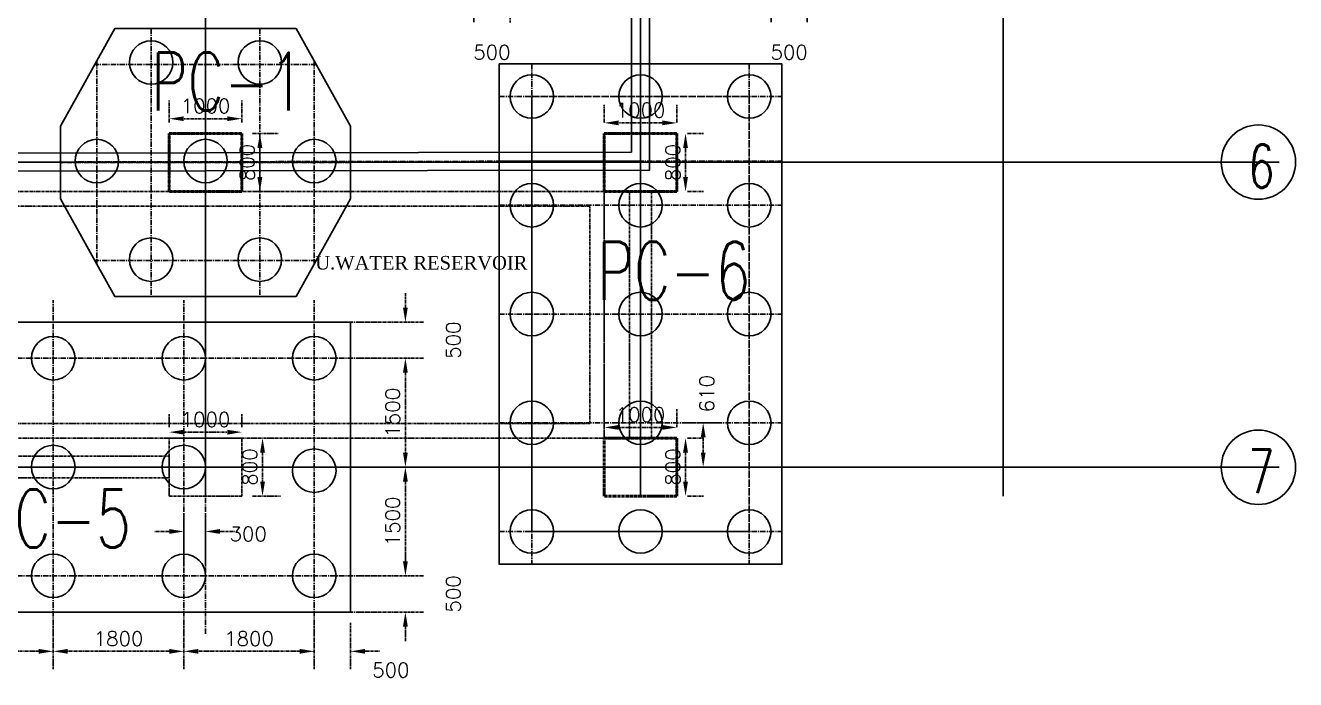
# Model space of a CAD drawing. Header units: millimetres. Extents: x 6239764 to 13047540, y 367704 to 979893.
# Drawn here: x 6461165 to 6478685, y 460898 to 469921 of the extents above; entities that cross this region are included whole.
import ezdxf

# ---------------------------------------------------------------- set-up
doc = ezdxf.new("R2010")
doc.units = ezdxf.units.MM
doc.header["$LTSCALE"] = 300
for name, pattern in [('CENTER2', [28.575, 19.05, -3.175, 3.175, -3.175]), ('CENTERX2', [4, 2.5, -0.5, 0.5, -0.5]), ('G', [2, 1.25, -0.25, 0.25, -0.25]), ('K', [2.5, 1.25, -0.25, 0.25, -0.25, 0.25, -0.25])]:
    doc.linetypes.add(name, pattern=pattern)
for name, color, linetype in [('01', 3, 'Continuous'), ('05', 1, 'G'), ('07', 6, 'K'), ('BOU', 12, 'Continuous'), ('TEXT', 7, 'Continuous')]:
    doc.layers.add(name, color=color, linetype=linetype)
doc.styles.add('1-100', font='romans.shx', dxfattribs={"height": 200})
doc.styles.get("Standard").update_dxf_attribs({"font": 'txt8.shx', "width": 0.7, "bigfont": 'hztxt_ii.shx'})
doc.styles.add('wx2', font='times.ttf')
doc.dimstyles.new('1-100', dxfattribs={"dimtxt": 210, "dimasz": 200, "dimexe": 250, "dimexo": 150, "dimgap": 75, "dimtad": 1, "dimdec": 0, "dimzin": 3, "dimdsep": 46, "dimtxsty": '1-100', "dimcen": 0.09, "dimclrd": 161, "dimclre": 161, "dimclrt": 161, "dimadec": 0, "dimazin": 0, "dimtfac": 1, "dimtdec": 0, "dimtofl": 0, "dimtmove": 2, "dimatfit": 3, "dimfxl": 1, "dimtolj": 1, "dimtzin": 0, "dimarcsym": 0})

# ---------------------------------------------------------------- blocks, each defined once
blk = doc.blocks.new('*D244')
at = {"layer": '07', "color": 161, "lineweight": -2, "ltscale": 0.1, "transparency": 16777216}
for p, q in [((6459750, 461680), (6459750, 461038)), ((6461550, 461680), (6461550, 461038)), ((6461350, 461288), (6459950, 461288))]:
    blk.add_line(p, q, dxfattribs=at)
at = {"layer": '07', "color": 161, "ltscale": 0.1, "transparency": 16777216}
for points in [[(6459950, 461321), (6459950, 461255), (6459750, 461288)], [(6461350, 461321), (6461350, 461255), (6461550, 461288)]]:
    blk.add_solid(points, dxfattribs=at)
at = {"layer": 'Defpoints', "color": 0, "ltscale": 0.1, "transparency": 16777216}
for p in [(6459750, 461830), (6461550, 461830), (6459750, 461288)]:
    blk.add_point(p, dxfattribs=at)
at = {"layer": '07', "color": 161, "ltscale": 0.1, "transparency": 16777216, "insert": (6460650, 461463), "char_height": 200, "attachment_point": 5, "style": '1-100'}
blk.add_mtext('\\A1;1800', dxfattribs=at)
blk = doc.blocks.new('*D245')
at = {"layer": '07', "color": 161, "lineweight": -2, "ltscale": 0.1, "transparency": 16777216}
for p, q in [((6461550, 461680), (6461550, 461038)), ((6463350, 461680), (6463350, 461038)), ((6463150, 461288), (6461750, 461288))]:
    blk.add_line(p, q, dxfattribs=at)
at = {"layer": '07', "color": 161, "ltscale": 0.1, "transparency": 16777216}
for points in [[(6461750, 461321), (6461750, 461255), (6461550, 461288)], [(6463150, 461321), (6463150, 461255), (6463350, 461288)]]:
    blk.add_solid(points, dxfattribs=at)
at = {"layer": 'Defpoints', "color": 0, "ltscale": 0.1, "transparency": 16777216}
for p in [(6461550, 461830), (6463350, 461830), (6461550, 461288)]:
    blk.add_point(p, dxfattribs=at)
at = {"layer": '07', "color": 161, "ltscale": 0.1, "transparency": 16777216, "insert": (6462450, 461463), "char_height": 200, "attachment_point": 5, "style": '1-100'}
blk.add_mtext('\\A1;1800', dxfattribs=at)
blk = doc.blocks.new('*D246')
at = {"layer": '07', "color": 161, "lineweight": -2, "ltscale": 0.1, "transparency": 16777216}
for p, q in [((6463350, 461680), (6463350, 461038)), ((6465150, 461680), (6465150, 461038)), ((6464950, 461288), (6463550, 461288))]:
    blk.add_line(p, q, dxfattribs=at)
at = {"layer": '07', "color": 161, "ltscale": 0.1, "transparency": 16777216}
for points in [[(6463550, 461321), (6463550, 461255), (6463350, 461288)], [(6464950, 461321), (6464950, 461255), (6465150, 461288)]]:
    blk.add_solid(points, dxfattribs=at)
at = {"layer": 'Defpoints', "color": 0, "ltscale": 0.1, "transparency": 16777216}
for p in [(6463350, 461830), (6465150, 461830), (6463350, 461288)]:
    blk.add_point(p, dxfattribs=at)
at = {"layer": '07', "color": 161, "ltscale": 0.1, "transparency": 16777216, "insert": (6464250, 461463), "char_height": 200, "attachment_point": 5, "style": '1-100'}
blk.add_mtext('\\A1;1800', dxfattribs=at)
blk = doc.blocks.new('*D247')
at = {"layer": '07', "color": 161, "lineweight": -2, "ltscale": 0.1, "transparency": 16777216}
for p, q in [((6465150, 461680), (6465150, 461038)), ((6465650, 461680), (6465650, 461038)), ((6464950, 461288), (6464750, 461288)), ((6465850, 461288), (6466050, 461288))]:
    blk.add_line(p, q, dxfattribs=at)
at = {"layer": '07', "color": 161, "ltscale": 0.1, "transparency": 16777216}
for points in [[(6464950, 461321), (6464950, 461255), (6465150, 461288)], [(6465850, 461321), (6465850, 461255), (6465650, 461288)]]:
    blk.add_solid(points, dxfattribs=at)
at = {"layer": 'Defpoints', "color": 0, "ltscale": 0.1, "transparency": 16777216}
for p in [(6465150, 461830), (6465650, 461830), (6465150, 461288)]:
    blk.add_point(p, dxfattribs=at)
at = {"layer": '07', "color": 161, "ltscale": 0.1, "transparency": 16777216, "insert": (6466206, 461029), "char_height": 200, "attachment_point": 5, "style": '1-100'}
blk.add_mtext('\\A1;500', dxfattribs=at)
blk = doc.blocks.new('*D249')
at = {"layer": '07', "color": 161, "lineweight": -2, "ltscale": 0.1, "transparency": 16777216}
for p, q in [((6466407, 466030), (6466407, 466230)), ((6465800, 465830), (6466657, 465830)), ((6465800, 465330), (6466657, 465330)), ((6466407, 465130), (6466407, 464930))]:
    blk.add_line(p, q, dxfattribs=at)
at = {"layer": '07', "color": 161, "ltscale": 0.1, "transparency": 16777216}
for points in [[(6466373, 466030), (6466440, 466030), (6466407, 465830)], [(6466373, 465130), (6466440, 465130), (6466407, 465330)]]:
    blk.add_solid(points, dxfattribs=at)
at = {"layer": 'Defpoints', "color": 0, "ltscale": 0.1, "transparency": 16777216}
for p in [(6465650, 465830), (6465650, 465330), (6466407, 465330)]:
    blk.add_point(p, dxfattribs=at)
at = {"layer": '07', "color": 161, "ltscale": 0.1, "transparency": 16777216, "insert": (6467069, 465580), "char_height": 200, "attachment_point": 5, "rotation": 90, "style": '1-100'}
blk.add_mtext('\\A1;500', dxfattribs=at)
blk = doc.blocks.new('*D250')
at = {"layer": '07', "color": 161, "lineweight": -2, "ltscale": 0.1, "transparency": 16777216}
for p, q in [((6465800, 465330), (6466657, 465330)), ((6466407, 465130), (6466407, 464030)), ((6465800, 463830), (6466657, 463830))]:
    blk.add_line(p, q, dxfattribs=at)
at = {"layer": '07', "color": 161, "ltscale": 0.1, "transparency": 16777216}
for points in [[(6466373, 465130), (6466440, 465130), (6466407, 465330)], [(6466373, 464030), (6466440, 464030), (6466407, 463830)]]:
    blk.add_solid(points, dxfattribs=at)
at = {"layer": 'Defpoints', "color": 0, "ltscale": 0.1, "transparency": 16777216}
for p in [(6465650, 465330), (6465650, 463830), (6466407, 463830)]:
    blk.add_point(p, dxfattribs=at)
at = {"layer": '07', "color": 161, "ltscale": 0.1, "transparency": 16777216, "insert": (6466232, 464580), "char_height": 200, "attachment_point": 5, "rotation": 90, "style": '1-100'}
blk.add_mtext('\\A1;1500', dxfattribs=at)
blk = doc.blocks.new('*D251')
at = {"layer": '07', "color": 161, "lineweight": -2, "ltscale": 0.1, "transparency": 16777216}
for p, q in [((6465800, 463830), (6466657, 463830)), ((6466407, 463630), (6466407, 462530)), ((6465800, 462330), (6466657, 462330))]:
    blk.add_line(p, q, dxfattribs=at)
at = {"layer": '07', "color": 161, "ltscale": 0.1, "transparency": 16777216}
for points in [[(6466373, 463630), (6466440, 463630), (6466407, 463830)], [(6466373, 462530), (6466440, 462530), (6466407, 462330)]]:
    blk.add_solid(points, dxfattribs=at)
at = {"layer": 'Defpoints', "color": 0, "ltscale": 0.1, "transparency": 16777216}
for p in [(6465650, 463830), (6465650, 462330), (6466407, 462330)]:
    blk.add_point(p, dxfattribs=at)
at = {"layer": '07', "color": 161, "ltscale": 0.1, "transparency": 16777216, "insert": (6466232, 463080), "char_height": 200, "attachment_point": 5, "rotation": 90, "style": '1-100'}
blk.add_mtext('\\A1;1500', dxfattribs=at)
blk = doc.blocks.new('*D252')
at = {"layer": '07', "color": 161, "lineweight": -2, "ltscale": 0.1, "transparency": 16777216}
for p, q in [((6466407, 462530), (6466407, 462730)), ((6465800, 462330), (6466657, 462330)), ((6465800, 461830), (6466657, 461830)), ((6466407, 461630), (6466407, 461430))]:
    blk.add_line(p, q, dxfattribs=at)
at = {"layer": '07', "color": 161, "ltscale": 0.1, "transparency": 16777216}
for points in [[(6466373, 462530), (6466440, 462530), (6466407, 462330)], [(6466373, 461630), (6466440, 461630), (6466407, 461830)]]:
    blk.add_solid(points, dxfattribs=at)
at = {"layer": 'Defpoints', "color": 0, "ltscale": 0.1, "transparency": 16777216}
for p in [(6465650, 462330), (6465650, 461830), (6466407, 461830)]:
    blk.add_point(p, dxfattribs=at)
at = {"layer": '07', "color": 161, "ltscale": 0.1, "transparency": 16777216, "insert": (6467069, 462080), "char_height": 200, "attachment_point": 5, "rotation": 90, "style": '1-100'}
blk.add_mtext('\\A1;500', dxfattribs=at)
blk = doc.blocks.new('*D254')
at = {"layer": '07', "color": 161, "lineweight": -2, "ltscale": 0.1, "transparency": 16777216}
for p, q in [((6463350, 462480), (6463350, 463191)), ((6463650, 462480), (6463650, 463191)), ((6463150, 462941), (6462950, 462941)), ((6463850, 462941), (6464050, 462941))]:
    blk.add_line(p, q, dxfattribs=at)
at = {"layer": '07', "color": 161, "ltscale": 0.1, "transparency": 16777216}
for points in [[(6463150, 462975), (6463150, 462908), (6463350, 462941)], [(6463850, 462975), (6463850, 462908), (6463650, 462941)]]:
    blk.add_solid(points, dxfattribs=at)
at = {"layer": 'Defpoints', "color": 0, "ltscale": 0.1, "transparency": 16777216}
for p in [(6463650, 462941), (6463350, 462330), (6463650, 462330)]:
    blk.add_point(p, dxfattribs=at)
at = {"layer": '07', "color": 161, "ltscale": 0.1, "transparency": 16777216, "insert": (6464239, 462907), "char_height": 200, "attachment_point": 5, "style": '1-100'}
blk.add_mtext('\\A1;300', dxfattribs=at)
blk = doc.blocks.new('*D256')
at = {"layer": '07', "color": 161, "lineweight": -2, "ltscale": 0.1, "transparency": 16777216}
for p, q in [((6470300, 464440), (6470764, 464440)), ((6470514, 464030), (6470514, 464240)), ((6470300, 463830), (6470764, 463830))]:
    blk.add_line(p, q, dxfattribs=at)
at = {"layer": '07', "color": 161, "ltscale": 0.1, "transparency": 16777216}
for points in [[(6470481, 464240), (6470548, 464240), (6470514, 464440)], [(6470481, 464030), (6470548, 464030), (6470514, 463830)]]:
    blk.add_solid(points, dxfattribs=at)
at = {"layer": 'Defpoints', "color": 0, "ltscale": 0.1, "transparency": 16777216}
for p in [(6470150, 464440), (6470514, 464440), (6470150, 463830)]:
    blk.add_point(p, dxfattribs=at)
at = {"layer": '07', "color": 161, "ltscale": 0.1, "transparency": 16777216, "insert": (6470564, 464842), "char_height": 200, "attachment_point": 5, "rotation": 90, "style": '1-100'}
blk.add_mtext('\\A1;610', dxfattribs=at)
blk = doc.blocks.new('*D266')
at = {"layer": '07', "color": 161, "lineweight": -2, "ltscale": 0.1, "transparency": 16777216}
for p, q in [((6467850, 471030), (6467850, 469962)), ((6467350, 470530), (6467350, 469962)), ((6467150, 470212), (6466950, 470212)), ((6468050, 470212), (6468250, 470212))]:
    blk.add_line(p, q, dxfattribs=at)
at = {"layer": '07', "color": 161, "ltscale": 0.1, "transparency": 16777216}
for points in [[(6467150, 470245), (6467150, 470178), (6467350, 470212)], [(6468050, 470245), (6468050, 470178), (6467850, 470212)]]:
    blk.add_solid(points, dxfattribs=at)
at = {"layer": 'Defpoints', "color": 0, "ltscale": 0.1, "transparency": 16777216}
for p in [(6467850, 471180), (6467350, 470680), (6467850, 470212)]:
    blk.add_point(p, dxfattribs=at)
at = {"layer": '07', "color": 161, "ltscale": 0.1, "transparency": 16777216, "insert": (6467600, 469549), "char_height": 200, "attachment_point": 5, "style": '1-100'}
blk.add_mtext('\\A1;500', dxfattribs=at)
blk = doc.blocks.new('*D269')
at = {"layer": '07', "color": 161, "lineweight": -2, "ltscale": 0.1, "transparency": 16777216}
for p, q in [((6471450, 470530), (6471450, 469962)), ((6471950, 470530), (6471950, 469962)), ((6471250, 470212), (6471050, 470212)), ((6472150, 470212), (6472350, 470212))]:
    blk.add_line(p, q, dxfattribs=at)
at = {"layer": '07', "color": 161, "ltscale": 0.1, "transparency": 16777216}
for points in [[(6471250, 470245), (6471250, 470178), (6471450, 470212)], [(6472150, 470245), (6472150, 470178), (6471950, 470212)]]:
    blk.add_solid(points, dxfattribs=at)
at = {"layer": 'Defpoints', "color": 0, "ltscale": 0.1, "transparency": 16777216}
for p in [(6471450, 470680), (6471950, 470680), (6471950, 470212)]:
    blk.add_point(p, dxfattribs=at)
at = {"layer": '07', "color": 161, "ltscale": 0.1, "transparency": 16777216, "insert": (6471700, 469549), "char_height": 200, "attachment_point": 5, "style": '1-100'}
blk.add_mtext('\\A1;500', dxfattribs=at)
blk = doc.blocks.new('*D1086')
at = {"layer": '07', "color": 161, "lineweight": -2, "ltscale": 0.1, "transparency": 16777216}
for p, q in [((6463150, 468580), (6463150, 468884)), ((6464150, 468580), (6464150, 468884)), ((6463950, 468634), (6463350, 468634))]:
    blk.add_line(p, q, dxfattribs=at)
at = {"layer": '07', "color": 161, "ltscale": 0.1, "transparency": 16777216}
for points in [[(6463350, 468667), (6463350, 468601), (6463150, 468634)], [(6463950, 468667), (6463950, 468601), (6464150, 468634)]]:
    blk.add_solid(points, dxfattribs=at)
at = {"layer": 'Defpoints', "color": 0, "ltscale": 0.1, "transparency": 16777216}
for p in [(6463150, 468634), (6463150, 468430), (6464150, 468430)]:
    blk.add_point(p, dxfattribs=at)
at = {"layer": '07', "color": 161, "ltscale": 0.1, "transparency": 16777216, "insert": (6463650, 468809), "char_height": 200, "attachment_point": 5, "style": '1-100'}
blk.add_mtext('\\A1;1000', dxfattribs=at)
blk = doc.blocks.new('*D1087')
at = {"layer": '07', "color": 161, "lineweight": -2, "ltscale": 0.1, "transparency": 16777216}
for p, q in [((6464300, 468430), (6464650, 468430)), ((6464400, 467830), (6464400, 468230)), ((6464300, 467630), (6464650, 467630))]:
    blk.add_line(p, q, dxfattribs=at)
at = {"layer": '07', "color": 161, "ltscale": 0.1, "transparency": 16777216}
for points in [[(6464366, 468230), (6464433, 468230), (6464400, 468430)], [(6464366, 467830), (6464433, 467830), (6464400, 467630)]]:
    blk.add_solid(points, dxfattribs=at)
at = {"layer": 'Defpoints', "color": 0, "ltscale": 0.1, "transparency": 16777216}
for p in [(6464150, 468430), (6464400, 468430), (6464150, 467630)]:
    blk.add_point(p, dxfattribs=at)
at = {"layer": '07', "color": 161, "ltscale": 0.1, "transparency": 16777216, "insert": (6464225, 468030), "char_height": 200, "attachment_point": 5, "rotation": 90, "style": '1-100'}
blk.add_mtext('\\A1;800', dxfattribs=at)
blk = doc.blocks.new('*D1088')
at = {"layer": '07', "color": 161, "lineweight": -2, "ltscale": 0.1, "transparency": 16777216}
for p, q in [((6463150, 464380), (6463150, 464561)), ((6464150, 464380), (6464150, 464561)), ((6463350, 464311), (6463950, 464311))]:
    blk.add_line(p, q, dxfattribs=at)
at = {"layer": '07', "color": 161, "ltscale": 0.1, "transparency": 16777216}
for points in [[(6463350, 464344), (6463350, 464277), (6463150, 464311)], [(6463950, 464344), (6463950, 464277), (6464150, 464311)]]:
    blk.add_solid(points, dxfattribs=at)
at = {"layer": 'Defpoints', "color": 0, "ltscale": 0.1, "transparency": 16777216}
for p in [(6464150, 464311), (6463150, 464230), (6464150, 464230)]:
    blk.add_point(p, dxfattribs=at)
at = {"layer": '07', "color": 161, "ltscale": 0.1, "transparency": 16777216, "insert": (6463650, 464486), "char_height": 200, "attachment_point": 5, "style": '1-100'}
blk.add_mtext('\\A1;1000', dxfattribs=at)
blk = doc.blocks.new('*D1089')
at = {"layer": '07', "color": 161, "lineweight": -2, "ltscale": 0.1, "transparency": 16777216}
for p, q in [((6464300, 464230), (6464686, 464230)), ((6464436, 464030), (6464436, 463630)), ((6464300, 463430), (6464686, 463430))]:
    blk.add_line(p, q, dxfattribs=at)
at = {"layer": '07', "color": 161, "ltscale": 0.1, "transparency": 16777216}
for points in [[(6464403, 464030), (6464470, 464030), (6464436, 464230)], [(6464403, 463630), (6464470, 463630), (6464436, 463430)]]:
    blk.add_solid(points, dxfattribs=at)
at = {"layer": 'Defpoints', "color": 0, "ltscale": 0.1, "transparency": 16777216}
for p in [(6464150, 464230), (6464150, 463430), (6464436, 463430)]:
    blk.add_point(p, dxfattribs=at)
at = {"layer": '07', "color": 161, "ltscale": 0.1, "transparency": 16777216, "insert": (6464261, 463830), "char_height": 200, "attachment_point": 5, "rotation": 90, "style": '1-100'}
blk.add_mtext('\\A1;800', dxfattribs=at)
blk = doc.blocks.new('*D1102')
at = {"layer": '07', "color": 161, "lineweight": -2, "ltscale": 0.1, "transparency": 16777216}
for p, q in [((6469150, 468580), (6469150, 468826)), ((6470150, 468580), (6470150, 468826)), ((6469950, 468576), (6469350, 468576))]:
    blk.add_line(p, q, dxfattribs=at)
at = {"layer": '07', "color": 161, "ltscale": 0.1, "transparency": 16777216}
for points in [[(6469350, 468610), (6469350, 468543), (6469150, 468576)], [(6469950, 468610), (6469950, 468543), (6470150, 468576)]]:
    blk.add_solid(points, dxfattribs=at)
at = {"layer": 'Defpoints', "color": 0, "ltscale": 0.1, "transparency": 16777216}
for p in [(6469150, 468576), (6469150, 468430), (6470150, 468430)]:
    blk.add_point(p, dxfattribs=at)
at = {"layer": '07', "color": 161, "ltscale": 0.1, "transparency": 16777216, "insert": (6469650, 468751), "char_height": 200, "attachment_point": 5, "style": '1-100'}
blk.add_mtext('\\A1;1000', dxfattribs=at)
blk = doc.blocks.new('*D1103')
at = {"layer": '07', "color": 161, "lineweight": -2, "ltscale": 0.1, "transparency": 16777216}
for p, q in [((6470300, 468430), (6470521, 468430)), ((6470271, 468230), (6470271, 467830)), ((6470300, 467630), (6470521, 467630))]:
    blk.add_line(p, q, dxfattribs=at)
at = {"layer": '07', "color": 161, "ltscale": 0.1, "transparency": 16777216}
for points in [[(6470237, 468230), (6470304, 468230), (6470271, 468430)], [(6470237, 467830), (6470304, 467830), (6470271, 467630)]]:
    blk.add_solid(points, dxfattribs=at)
at = {"layer": 'Defpoints', "color": 0, "ltscale": 0.1, "transparency": 16777216}
for p in [(6470150, 468430), (6470150, 467630), (6470271, 467630)]:
    blk.add_point(p, dxfattribs=at)
at = {"layer": '07', "color": 161, "ltscale": 0.1, "transparency": 16777216, "insert": (6470096, 468030), "char_height": 200, "attachment_point": 5, "rotation": 90, "style": '1-100'}
blk.add_mtext('\\A1;800', dxfattribs=at)
blk = doc.blocks.new('*D1104')
at = {"layer": '07', "color": 161, "lineweight": -2, "ltscale": 0.1, "transparency": 16777216}
for p, q in [((6469150, 464380), (6469150, 464626)), ((6470150, 464380), (6470150, 464626)), ((6469950, 464376), (6469350, 464376))]:
    blk.add_line(p, q, dxfattribs=at)
at = {"layer": '07', "color": 161, "ltscale": 0.1, "transparency": 16777216}
for points in [[(6469350, 464410), (6469350, 464343), (6469150, 464376)], [(6469950, 464410), (6469950, 464343), (6470150, 464376)]]:
    blk.add_solid(points, dxfattribs=at)
at = {"layer": 'Defpoints', "color": 0, "ltscale": 0.1, "transparency": 16777216}
for p in [(6469150, 464376), (6469150, 464230), (6470150, 464230)]:
    blk.add_point(p, dxfattribs=at)
at = {"layer": '07', "color": 161, "ltscale": 0.1, "transparency": 16777216, "insert": (6469650, 464551), "char_height": 200, "attachment_point": 5, "style": '1-100'}
blk.add_mtext('\\A1;1000', dxfattribs=at)
blk = doc.blocks.new('*D1105')
at = {"layer": '07', "color": 161, "lineweight": -2, "ltscale": 0.1, "transparency": 16777216}
for p, q in [((6470300, 464230), (6470521, 464230)), ((6470271, 464030), (6470271, 463630)), ((6470300, 463430), (6470521, 463430))]:
    blk.add_line(p, q, dxfattribs=at)
at = {"layer": '07', "color": 161, "ltscale": 0.1, "transparency": 16777216}
for points in [[(6470237, 464030), (6470304, 464030), (6470271, 464230)], [(6470237, 463630), (6470304, 463630), (6470271, 463430)]]:
    blk.add_solid(points, dxfattribs=at)
at = {"layer": 'Defpoints', "color": 0, "ltscale": 0.1, "transparency": 16777216}
for p in [(6470150, 464230), (6470150, 463430), (6470271, 463430)]:
    blk.add_point(p, dxfattribs=at)
at = {"layer": '07', "color": 161, "ltscale": 0.1, "transparency": 16777216, "insert": (6470096, 463830), "char_height": 200, "attachment_point": 5, "rotation": 90, "style": '1-100'}
blk.add_mtext('\\A1;800', dxfattribs=at)

msp = doc.modelspace()

# ---------------------------------------------------------------- linework, layer by layer
at = {"color": 7, "ltscale": 0.1}
for p, q in [((6463649.7, 495306.1), (6463649.7, 463429.9)), ((6469649.7, 495306.1), (6469649.7, 463429.9)), ((6474649.7, 495306.1), (6474649.7, 463429.9)), ((6469149.7, 468429.9), (6470149.7, 468429.9)), ((6470149.7, 468429.9), (6470149.7, 467629.9)), ((6443674.7, 468035.2), (6478457.2, 468035.2)), ((6469149.7, 464229.9), (6470149.7, 464229.9)), ((6470149.7, 464229.9), (6470149.7, 463429.9)), ((6443674.7, 463826.5), (6478457.2, 463826.5))]:
    msp.add_line(p, q, dxfattribs=at)
at = {"color": 7, "linetype": 'CENTERX2', "ltscale": 0.1}
for p, q in [((6462899.7, 469879.9), (6462899.7, 466179.9)), ((6463649.7, 469879.9), (6463649.7, 466179.9)), ((6464399.7, 469879.9), (6464399.7, 466179.9)), ((6465177.5, 469379.9), (6462121.9, 469379.9)), ((6462149.7, 469429.9), (6462149.7, 466629.9)), ((6465149.7, 469429.9), (6465149.7, 466629.9)), ((6468149.7, 469389.9), (6468149.7, 462489.9)), ((6471149.7, 469389.9), (6471149.7, 462489.9)), ((6467699.7, 468939.9), (6471599.7, 468939.9)), ((6465649.7, 468029.9), (6461649.7, 468029.9)), ((6467699.7, 468049.9), (6471599.7, 468049.9)), ((6467699.7, 467439.9), (6471599.7, 467439.9)), ((6465177.5, 466679.9), (6462121.9, 466679.9)), ((6461549.7, 461529.9), (6461549.7, 466129.9)), ((6463349.7, 461529.9), (6463349.7, 466129.9)), ((6463349.7, 461529.9), (6463349.7, 466129.9)), ((6463649.7, 461529.9), (6463649.7, 466129.9)), ((6465149.7, 461529.9), (6465149.7, 466129.9)), ((6467699.7, 465939.9), (6471599.7, 465939.9)), ((6455649.7, 465829.9), (6465949.7, 465829.9)), ((6455649.7, 465329.9), (6465949.7, 465329.9)), ((6467699.7, 464439.9), (6471599.7, 464439.9)), ((6467699.7, 463829.9), (6471599.7, 463829.9)), ((6467699.7, 462939.9), (6471599.7, 462939.9)), ((6455649.7, 462329.9), (6465949.7, 462329.9)), ((6455649.7, 461829.9), (6465949.7, 461829.9))]:
    msp.add_line(p, q, dxfattribs=at)
msp.add_lwpolyline([(6474649.7, 486679.9), (6474649.7, 480629.9), (6469649.7, 480629.9), (6469649.7, 468049.9), (6457649.7, 468029.9), (6457649.7, 489029.9), (6469649.7, 489029.9)], dxfattribs=at)
at = {"color": 7, "ltscale": 0.1}
for points in [[(6467699.7, 469389.9), (6471599.7, 469389.9), (6471599.7, 462489.9), (6467699.7, 462489.9)], [(6455649.7, 465829.9), (6465649.7, 465829.9), (6465649.7, 461829.9), (6455649.7, 461829.9)]]:
    msp.add_lwpolyline(points, close=True, dxfattribs=at)
at = {"color": 7, "linetype": 'CENTERX2', "ltscale": 0.1}
msp.add_lwpolyline([(6468149.7, 468939.9), (6471149.7, 468939.9), (6471149.7, 462939.9), (6468149.7, 462939.9)], close=True, dxfattribs=at)
at = {"color": 7, "ltscale": 0.1}
for centre, radius in [((6462899.7, 469409.9), 300), ((6464399.7, 469409.9), 300), ((6468149.7, 468939.9), 300), ((6469649.7, 468939.9), 300), ((6471149.7, 468939.9), 300), ((6478172.4, 468035.2), 512.7), ((6462149.7, 468049.9), 300), ((6463649.7, 468049.9), 300), ((6465149.7, 468049.9), 300), ((6468149.7, 467439.9), 300), ((6469649.7, 467439.9), 300), ((6471149.7, 467439.9), 300), ((6462899.7, 466689.9), 300), ((6464399.7, 466689.9), 300), ((6468149.7, 465939.9), 300), ((6469649.7, 465939.9), 300), ((6471149.7, 465939.9), 300), ((6461549.7, 465329.9), 300), ((6463349.7, 465329.9), 300), ((6465149.7, 465329.9), 300), ((6468149.7, 464439.9), 300), ((6469649.7, 464439.9), 300), ((6471149.7, 464439.9), 300), ((6478172.4, 463826.5), 512.7), ((6461549.7, 463829.9), 300), ((6463349.7, 463829.9), 300), ((6465149.7, 463779.5), 300), ((6468149.7, 462939.9), 300), ((6469649.7, 462939.9), 300), ((6471149.7, 462939.9), 300), ((6461549.7, 462329.9), 300), ((6463349.7, 462329.9), 300), ((6465149.7, 462329.9), 300)]:
    msp.add_circle(centre, radius, dxfattribs=at)
at = {"layer": '01', "color": 7, "linetype": 'CENTER2', "ltscale": 0.1}
for p, q in [((6463649.7, 463809.9), (6463649.7, 489029.9)), ((6469649.7, 489029.9), (6469649.7, 463829.9)), ((6469649.7, 463829.9), (6445649.7, 463829.9))]:
    msp.add_line(p, q, dxfattribs=at)
at = {"layer": '05', "color": 7, "linetype": 'Continuous', "ltscale": 0.1}
for points in [[(6463149.7, 468429.9), (6464149.7, 468429.9), (6464149.7, 467629.9), (6463149.7, 467629.9)], [(6469149.7, 468429.9), (6470149.7, 468429.9), (6470149.7, 467629.9), (6469149.7, 467629.9)]]:
    msp.add_lwpolyline(points, close=True, dxfattribs=at)
at = {"layer": '05', "color": 7, "lineweight": 50, "ltscale": 0.1}
for points in [[(6463149.7, 468429.9), (6464149.7, 468429.9), (6464149.7, 467629.9), (6463149.7, 467629.9)], [(6469149.7, 468429.9), (6470149.7, 468429.9), (6470149.7, 467629.9), (6469149.7, 467629.9)], [(6469149.7, 464229.9), (6470149.7, 464229.9), (6470149.7, 463429.9), (6469149.7, 463429.9)], [(6469149.7, 464229.9), (6470149.7, 464229.9), (6470149.7, 463429.9), (6469149.7, 463429.9)]]:
    msp.add_lwpolyline(points, close=True, dxfattribs=at)
at = {"layer": '05', "color": 7, "ltscale": 0.1}
for points in [[(6469499.7, 467629.9), (6469799.7, 467629.9), (6469799.7, 464229.9), (6469499.7, 464229.9)], [(6463149.7, 464229.9), (6464149.7, 464229.9), (6464149.7, 463429.9), (6463149.7, 463429.9)], [(6458149.7, 463979.9), (6463149.7, 463979.9), (6463149.7, 463679.9), (6458149.7, 463679.9)]]:
    msp.add_lwpolyline(points, close=True, dxfattribs=at)
at = {"layer": '07', "color": 7, "ltscale": 0.1}
for q in [(6458149.7, 467629.9), (6469149.7, 464229.9)]:
    msp.add_line((6469149.7, 467629.9), q, dxfattribs=at)
at = {"layer": '07', "color": 7, "linetype": 'Continuous', "ltscale": 0.1}
for points in [[(6474774.7, 486679.9), (6474774.7, 480504.9), (6469774.7, 480504.9), (6469774.7, 467925.1), (6457524.7, 467904.7), (6457524.7, 489154.9), (6469649.7, 489154.9)], [(6474524.7, 486679.9), (6474524.7, 480754.9), (6469524.7, 480754.9), (6469524.7, 468174.7), (6457774.7, 468155.1), (6457774.7, 488904.9), (6469649.7, 488904.9)]]:
    msp.add_lwpolyline(points, dxfattribs=at)
at = {"layer": '07', "color": 7, "ltscale": 0.1}
msp.add_lwpolyline([(6458149.7, 467629.9), (6458149.7, 464229.9), (6469149.7, 464229.9), (6469149.7, 467629.9), (6458149.7, 467629.9)], dxfattribs=at)
msp.add_lwpolyline([(6458349.3, 467429.9), (6458343.9, 464429.9), (6468949.7, 464429.9), (6468949.7, 467429.9)], close=True, dxfattribs=at)
at = {"layer": 'BOU', "color": 7, "ltscale": 0.1}
msp.add_lwpolyline([(6461649.7, 467529.9), (6461649.7, 468529.9), (6462399.7, 469879.9), (6464899.7, 469879.9), (6465649.7, 468529.9), (6465649.7, 467529.9), (6464899.7, 466179.9), (6462399.7, 466179.9), (6461649.7, 467529.9)], dxfattribs=at)

# ---------------------------------------------------------------- texts
at = {"color": 7, "ltscale": 0.1, "char_height": 600, "attachment_point": 1}
for s, insert in [('6', (6478032.1, 468278.7)), ('7', (6478032.1, 464070))]:
    msp.add_mtext_dynamic_manual_height_columns(s, width=676.999, gutter_width=2000, heights=[0], dxfattribs=dict(at, insert=insert))
at = {"layer": '07', "color": 7, "ltscale": 0.1, "width": 0.7}
for s, p in [('PC-1', (6462899.7, 468746.6)), ('PC-6', (6469053.3, 466136.2)), ('PC-5', (6460508.7, 462720.6))]:
    msp.add_text(s, height=800, dxfattribs=at).set_placement(p)
at = {"layer": 'TEXT', "color": 7, "insert": (6468089.8, 466741.1), "char_height": 187.5, "width": 6511.448, "attachment_point": 3, "style": 'wx2'}
msp.add_mtext('U.WATER RESERVOIR', dxfattribs=at)

# ---------------------------------------------------------------- dimensions: what is measured, and where the dimension line sits
at = {"layer": '07', "color": 7, "ltscale": 0.1}
for base, p1, p2, picture, middle in [((6467849.7, 470211.7), (6467349.7, 470679.9), (6467849.7, 471179.9), '*D266', (6467599.7, 469549.2)), ((6471949.7, 470211.7), (6471449.7, 470679.9), (6471949.7, 470679.9), '*D269', (6471699.7, 469549.2)), ((6463149.7, 468633.9), (6464149.7, 468429.9), (6463149.7, 468429.9), '*D1086', (6463649.7, 468808.9)), ((6469149.7, 468576.4), (6470149.7, 468429.9), (6469149.7, 468429.9), '*D1102', (6469649.7, 468751.4)), ((6469149.7, 464376.4), (6470149.7, 464229.9), (6469149.7, 464229.9), '*D1104', (6469649.7, 464551.4)), ((6464149.7, 464310.8), (6463149.7, 464229.9), (6464149.7, 464229.9), '*D1088', (6463649.7, 464485.8)), ((6459749.7, 461288.1), (6461549.7, 461829.9), (6459749.7, 461829.9), '*D244', (6460649.7, 461463.1)), ((6461549.7, 461288.1), (6463349.7, 461829.9), (6461549.7, 461829.9), '*D245', (6462449.7, 461463.1)), ((6463349.7, 461288.1), (6465149.7, 461829.9), (6463349.7, 461829.9), '*D246', (6464249.7, 461463.1))]:
    dim = msp.add_linear_dim(base=base, p1=p1, p2=p2, dimstyle='1-100', dxfattribs=at)
    dim.commit()
    dim.dimension.update_dxf_attribs({"geometry": picture, "text_midpoint": middle})
for base, p1, p2, picture, middle in [((6464399.7, 468429.9), (6464149.7, 467629.9), (6464149.7, 468429.9), '*D1087', (6464224.7, 468029.9)), ((6470270.7, 467629.9), (6470149.7, 468429.9), (6470149.7, 467629.9), '*D1103', (6470095.7, 468029.9)), ((6466406.6, 465329.9), (6465649.7, 465829.9), (6465649.7, 465329.9), '*D249', (6467069.1, 465579.9)), ((6466406.6, 463829.9), (6465649.7, 465329.9), (6465649.7, 463829.9), '*D250', (6466231.6, 464579.9)), ((6464436.4, 463429.9), (6464149.7, 464229.9), (6464149.7, 463429.9), '*D1089', (6464261.4, 463829.9)), ((6470270.7, 463429.9), (6470149.7, 464229.9), (6470149.7, 463429.9), '*D1105', (6470095.7, 463829.9)), ((6466406.6, 462329.9), (6465649.7, 463829.9), (6465649.7, 462329.9), '*D251', (6466231.6, 463079.9)), ((6466406.6, 461829.9), (6465649.7, 462329.9), (6465649.7, 461829.9), '*D252', (6467069.1, 462079.9))]:
    dim = msp.add_linear_dim(base=base, p1=p1, p2=p2, angle=90, dimstyle='1-100', dxfattribs=at)
    dim.commit()
    dim.dimension.update_dxf_attribs({"geometry": picture, "text_midpoint": middle})
dim = msp.add_linear_dim(base=(6470514.2, 464439.9), p1=(6470149.7, 463829.9), p2=(6470149.7, 464439.9), angle=90, dimstyle='1-100', dxfattribs=at)
dim.commit()
dim.dimension.update_dxf_attribs({"geometry": '*D256', "text_midpoint": (6470564.5, 464842), "dimtype": 160})
for base, p1, p2, picture, middle in [((6463649.7, 462941.3), (6463349.7, 462329.9), (6463649.7, 462329.9), '*D254', (6464238.7, 462906.9)), ((6465149.7, 461288.1), (6465649.7, 461829.9), (6465149.7, 461829.9), '*D247', (6466206.2, 461029.3))]:
    dim = msp.add_linear_dim(base=base, p1=p1, p2=p2, dimstyle='1-100', dxfattribs=at)
    dim.commit()
    dim.dimension.update_dxf_attribs({"geometry": picture, "text_midpoint": middle, "dimtype": 160})

doc.saveas('drawing.dxf')
